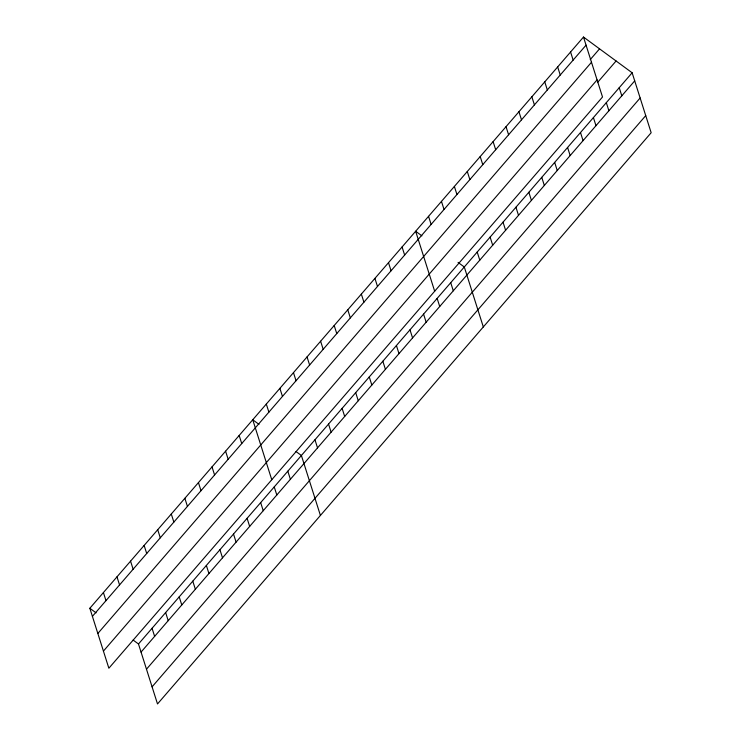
<?xml version="1.0" encoding="UTF-8"?>
<svg xmlns="http://www.w3.org/2000/svg" width="741" height="741" viewBox="0 0 741 741"><rect width="100%" height="100%" fill="white"/><g stroke="black" fill="none" stroke-linecap="round" stroke-linejoin="round"><path stroke-width="1.11" d="M583.491 37.05L602.516 97.006L108.862 668.225L89.837 608.268L583.491 37.05L632.138 72.775L651.163 132.732L157.509 703.95L138.484 643.994L133.139 640.057M92.403 616.355L586.057 45.145M590.225 59.632L599.543 48.841M97.831 633.472L591.485 62.263M103.425 651.107L597.079 79.889M597.441 82.566L616.086 60.984M138.484 643.994L632.138 72.775M141.059 652.08L634.713 80.871M146.486 669.197L640.141 97.988M152.081 686.833L645.735 115.615M421.898 235.851L415.655 231.266L434.671 291.222M458.058 262.407L464.301 266.992L483.317 326.948M258.989 424.352L252.746 419.767L271.762 479.723M296.039 451.556L301.392 455.493L320.418 515.449M89.837 608.268L96.08 612.853M619.235 87.716L621.801 95.811M606.323 102.656L608.889 110.752M593.411 117.597L595.977 125.683M570.579 51.99L573.145 60.086M580.499 132.537L583.065 140.623M557.667 66.931L560.242 75.026M567.587 147.468L570.153 155.564M544.755 81.871L547.33 89.957M554.676 162.409L557.241 170.504M531.853 96.812L534.418 104.898M541.764 177.349L544.329 185.445M518.941 111.743L521.507 119.838M528.852 192.29L531.417 200.385M506.029 126.683L508.595 134.779M515.94 207.23L518.515 215.325M493.117 141.624L495.683 149.719M503.028 222.17L505.603 230.266M480.205 156.564L482.771 164.659M490.125 237.111L492.691 245.206M467.293 171.504L469.859 179.6M477.213 252.051L479.779 260.147M454.381 186.445L456.947 194.54M441.469 201.385L444.035 209.481M450.723 282.701L453.288 290.787M428.557 216.326L431.132 224.421M437.144 298.41L439.719 306.496M423.574 314.11L426.14 322.205M402.076 246.975L404.642 255.061M409.995 329.819L412.561 337.915M388.497 262.685L391.063 270.771M396.426 345.528L398.991 353.624M374.927 278.384L377.493 286.48M382.847 361.238L385.413 369.333M361.349 294.094L363.914 302.189M369.268 376.947L371.834 385.042M347.77 309.803L350.336 317.898M355.699 392.656L358.264 400.751M334.2 325.512L336.766 333.607M342.12 408.365L344.685 416.461M320.621 341.221L323.187 349.317M328.541 424.074L331.116 432.17M307.043 356.93L309.618 365.026M314.971 439.784L317.537 447.879M293.473 372.64L296.039 380.735M279.894 388.349L282.46 396.444M287.814 471.202L290.389 479.288M266.315 404.058L268.89 412.153M274.244 486.911L276.81 494.997M260.665 502.611L263.231 510.706M239.167 435.476L241.733 443.563M247.096 518.32L249.661 526.416M225.597 451.186L228.163 459.272M233.517 534.029L236.083 542.125M212.019 466.886L214.584 474.981M219.938 549.739L222.504 557.834M198.44 482.595L201.006 490.69M206.369 565.448L208.934 573.543M184.87 498.304L187.436 506.399M192.79 581.157L195.355 589.252M171.291 514.013L173.857 522.109M179.211 596.866L181.777 604.962M157.713 529.722L160.288 537.818M165.641 612.575L168.207 620.671M144.143 545.432L146.709 553.527M152.062 628.285L154.628 636.38M130.564 561.141L133.13 569.236M116.985 576.85L119.56 584.945M103.416 592.559L105.982 600.655"/></g></svg>
